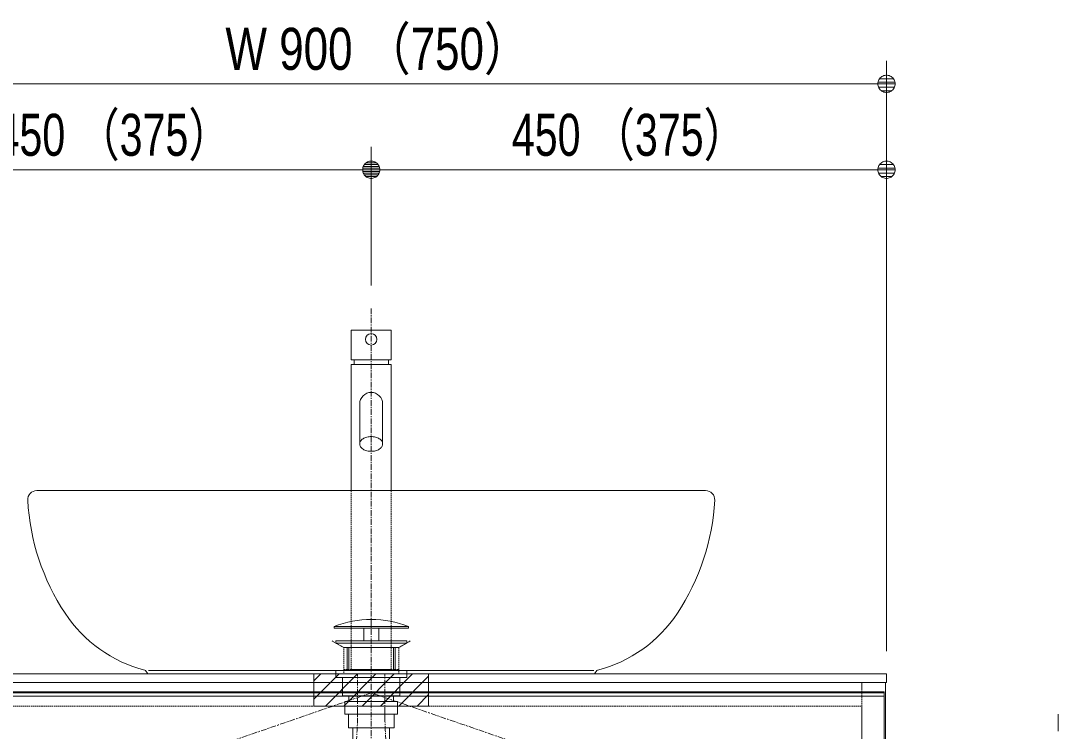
# Model space of a CAD drawing. Units: millimetres, scale not verified. Extents: x -6062 to 6062, y -3045 to 3045.
# Drawn here: x -2374 to -1468, y -1430 to -810 of the extents above; entities that cross this region are included whole.
import ezdxf
from ezdxf.enums import TextEntityAlignment as Align

# ---------------------------------------------------------------- set-up
doc = ezdxf.new("R2010")
doc.units = ezdxf.units.MM
doc.header["$LTSCALE"] = 20
for name, pattern in [('CHAIN1', [8, 5, -1, 1, -1]), ('DASHED1', [1.8, 1.2, -0.6]), ('DOUBLE_CHAIN1', [8.8, 5, -1, 0.6, -0.6, 0.6, -1])]:
    doc.linetypes.add(name, pattern=pattern)
for name, color, linetype, lineweight in [('0-1_4給排水', 7, 'Continuous', 9), ('0-2_5ボウル・キャビネット', 7, 'Continuous', 9), ('0-3_2寸法-1', 7, 'Continuous', 9), ('0-4_0', 7, 'Continuous', 9), ('0-5_2寸法-2', 7, 'Continuous', 9)]:
    doc.layers.add(name, color=color, linetype=linetype, lineweight=lineweight)
doc.styles.add('ＭＳ Ｐゴシック', font='')
doc.styles.get('ＭＳ Ｐゴシック').set_extended_font_data('MS PGothic')

# ---------------------------------------------------------------- blocks, each defined once
blk = doc.blocks.new('グループ-6')
at = {"layer": '0-1_4給排水', "linetype": 'CHAIN1'}
blk.add_line((-5600, -21220), (-5600, -42300), dxfattribs=at)
at = {"layer": '0-1_4給排水'}
for p, q in [((-6019.3, -27140), (-6019.3, -27540)), ((-5989.3, -27140), (-5989.3, -27540)), ((-5209.3, -27140), (-5209.3, -27540)), ((-5179.3, -27140), (-5179.3, -27540))]:
    blk.add_line(p, q, dxfattribs=at)
for points in [[(-6249.3, -26770), (-4949.3, -26770), (-4949.3, -26800), (-6249.3, -26800)], [(-5729.3, -26800), (-5469.3, -26800), (-5469.3, -27020), (-5729.3, -27020)], [(-6219.3, -27020), (-4979.3, -27020), (-4979.3, -27060), (-6219.3, -27060)], [(-6080.6, -27140), (-6219.3, -27060), (-4979.3, -27060), (-5119.4, -27140)], [(-6219.3, -27540), (-4979.3, -27540), (-4979.3, -27660), (-6219.3, -27660)], [(-6099.3, -27660), (-5099.3, -27660), (-5099.3, -27980), (-6099.3, -27980)], [(-6059.3, -28080), (-5139.3, -28080), (-5139.3, -28300), (-6059.3, -28300)], [(-5989.3, -27980), (-5209.3, -27980), (-5209.3, -28080), (-5989.3, -28080)], [(-5999.3, -28300), (-5199.3, -28300), (-5199.3, -28540), (-5999.3, -28540)], [(-5919.3, -28540), (-5279.3, -28540), (-5279.3, -29900), (-5919.3, -29900)]]:
    blk.add_lwpolyline(points, close=True, dxfattribs=at)
blk.add_arc((-5599.3, -28470.4), 1820.4, 69.08018, 110.91982, dxfattribs=at)
blk = doc.blocks.new('_Dot')
at = {"layer": '0-4_0'}
for p, q in [((-10, 0), (-20, 0)), ((9.78, 2), (-9.78, 2)), ((7.99, 6), (-7.99, 6)), ((9.16, -3.98), (-9.16, -3.98)), ((6, -7.98), (-6, -7.98))]:
    blk.add_line(p, q, dxfattribs=at)
for points in [[(10, 0), (9.92, 1.25), (9.69, 2.49), (9.3, 3.68), (8.76, 4.82), (8.09, 5.88), (7.29, 6.85), (6.37, 7.71), (5.36, 8.44), (4.26, 9.05), (3.09, 9.51), (1.87, 9.82), (0.63, 9.98), (-0.63, 9.98), (-1.87, 9.82), (-3.09, 9.51), (-4.26, 9.05), (-5.36, 8.44), (-6.37, 7.71), (-7.29, 6.85), (-8.09, 5.88), (-8.76, 4.82), (-9.3, 3.68), (-9.69, 2.49), (-9.92, 1.25), (-10, 0), (0, 0)], [(-10, 0), (-9.92, -1.25), (-9.69, -2.49), (-9.3, -3.68), (-8.76, -4.82), (-8.09, -5.88), (-7.29, -6.85), (-6.37, -7.71), (-5.36, -8.44), (-4.26, -9.05), (-3.09, -9.51), (-1.87, -9.82), (-0.63, -9.98), (0.63, -9.98), (1.87, -9.82), (3.09, -9.51), (4.26, -9.05), (5.36, -8.44), (6.37, -7.71), (7.29, -6.85), (8.09, -5.88), (8.76, -4.82), (9.3, -3.68), (9.69, -2.49), (9.92, -1.25), (10, 0), (0, 0)]]:
    blk.add_lwpolyline(points, close=True, dxfattribs=at)
blk = doc.blocks.new('グループ-25')
at = {"layer": '0-2_5ボウル・キャビネット', "linetype": 'DASHED1'}
for p, q in [((-14170, -34110), (-14170, -27880)), ((2970, -34110), (2970, -27880))]:
    blk.add_line(p, q, dxfattribs=at)
at = {"layer": '0-2_5ボウル・キャビネット'}
for p, q in [((-14170, -34110), (-14170, -34160)), ((2970, -34110), (2970, -34160))]:
    blk.add_line(p, q, dxfattribs=at)
blk = doc.blocks.new('グループ-29')
at = {"layer": '0-2_5ボウル・キャビネット'}
blk.add_line((-14560, -27930), (3360, -27930), dxfattribs=at)
for points in [[(-14560, -27910), (3360, -27910), (3360, -27990), (-14560, -27990)], [(-14560, -27990), (3360, -27990), (3360, -34110), (-14560, -34110)]]:
    blk.add_lwpolyline(points, close=True, dxfattribs=at)
at = {"layer": '0-2_5ボウル・キャビネット', "linetype": 'DOUBLE_CHAIN1'}
blk.add_lwpolyline([(3360, -31020), (-5600, -27930), (-14560, -31020), (-5600, -34110)], close=True, dxfattribs=at)
blk = doc.blocks.new('グループ-30')
at = {"layer": '0-2_5ボウル・キャビネット'}
blk.add_line((2970, -27750), (2970, -27880), dxfattribs=at)
for points in [[(-14600, -27600), (3400, -27600), (3400, -27750), (-14600, -27750)], [(-14580, -27750), (3380, -27750), (3380, -41400), (-14580, -41400)]]:
    blk.add_lwpolyline(points, close=True, dxfattribs=at)
at = {"layer": '0-2_5ボウル・キャビネット', "linetype": 'DASHED1'}
blk.add_lwpolyline([(-14170, -28160), (2970, -28160), (2970, -29650), (-14170, -29650)], close=True, dxfattribs=at)
at = {"layer": '0-2_5ボウル・キャビネット'}
for name in ['グループ-25', 'グループ-29']:
    blk.add_blockref(name, (0, 0), dxfattribs=at)
blk = doc.blocks.new('グループ-48')
at = {"layer": '0-2_5ボウル・キャビネット'}
blk.add_line((-9490, -27540), (-1710, -27540), dxfattribs=at)
for points in [[(-1775.5, -24400), (240, -24400), (-11440, -24400)], [(-9553.1, -27536.6), (-9540, -27540), (-9500, -27600), (-1700, -27600), (-1660, -27540), (-1646.9, -27536.6)]]:
    blk.add_lwpolyline(points, dxfattribs=at)
at = {"layer": '0-2_5ボウル・キャビネット', "linetype": 'DASHED1'}
blk.add_lwpolyline([(-4920, -27024.5), (-5120, -27140), (-5120, -27540), (-6080, -27540), (-6080, -27140), (-6280, -27024.5)], dxfattribs=at)
at = {"layer": '0-2_5ボウル・キャビネット'}
for centre, radius, start, end in [((-11440, -24560), 160, 90, 183.13543), ((240, -24560), 160, 356.86457, 90), ((-7643.2, -24352), 3962.5, 183.13543, 213.50947), ((-3556.8, -24352), 3962.5, 326.49053, 356.86457), ((-8946, -25214.6), 2400, 213.50947, 255.34627), ((-2254, -25214.6), 2400, 284.65373, 326.49053)]:
    blk.add_arc(centre, radius, start, end, dxfattribs=at)
blk = doc.blocks.new('グループ-58')
at = {"layer": '0-1_4給排水'}
for p, q in [((-5900, -22120), (-5900, -22200)), ((-5300, -22120), (-5300, -22200))]:
    blk.add_line(p, q, dxfattribs=at)
for points in [[(-5950, -21600), (-5950, -22120), (-5250, -22120), (-5250, -21600)], [(-5950, -24400), (-5250, -24400), (-5250, -22200), (-5950, -22200)]]:
    blk.add_lwpolyline(points, close=True, dxfattribs=at)
for points in [[(-5800, -22885.7), (-5800, -23585.7), (-5799.2, -23597.3), (-5796.7, -23609.1), (-5792.3, -23621.1), (-5786, -23633), (-5777.7, -23644.8), (-5767.4, -23656.1), (-5755.3, -23666.8), (-5741.4, -23676.6), (-5726.1, -23685.5), (-5709.4, -23693.3)], [(-5709.4, -23693.3), (-5691.9, -23699.9), (-5673.6, -23705.3), (-5655, -23709.3), (-5636.4, -23712.1), (-5618, -23713.8), (-5600, -23714.3), (-5582, -23713.8), (-5563.6, -23712.1), (-5545, -23709.3), (-5526.4, -23705.3), (-5508.1, -23699.9), (-5490.6, -23693.3), (-5473.9, -23685.5), (-5458.6, -23676.6), (-5444.7, -23666.8), (-5432.6, -23656.1), (-5422.3, -23644.8), (-5414, -23633), (-5407.7, -23621.1), (-5403.3, -23609.1), (-5400.8, -23597.3), (-5400, -23585.7), (-5400, -22885.7)], [(-5400, -23585.7), (-5400.8, -23574.2), (-5403.3, -23562.3), (-5407.7, -23550.3), (-5414, -23538.4), (-5422.3, -23526.7), (-5432.6, -23515.4), (-5444.7, -23504.7), (-5458.6, -23494.8), (-5473.9, -23485.9), (-5490.6, -23478.1), (-5508.1, -23471.5), (-5526.4, -23466.2), (-5545, -23462.1), (-5563.6, -23459.3), (-5582, -23457.7), (-5600, -23457.2), (-5618, -23457.7), (-5636.4, -23459.3), (-5655, -23462.1), (-5673.6, -23466.2), (-5691.9, -23471.5), (-5709.4, -23478.1), (-5726.1, -23485.9), (-5741.4, -23494.8), (-5755.3, -23504.7), (-5767.4, -23515.4), (-5777.7, -23526.7), (-5786, -23538.4), (-5792.3, -23550.3), (-5796.7, -23562.3), (-5799.2, -23574.2), (-5800, -23585.7)]]:
    blk.add_lwpolyline(points, dxfattribs=at)
at = {"layer": '0-1_4給排水', "linetype": 'DASHED1'}
for points in [[(-5950, -27520), (-5250, -27520), (-5250, -24400), (-5950, -24400)], [(-6080, -27520), (-6080, -27600), (-5120, -27600), (-5120, -27520)]]:
    blk.add_lwpolyline(points, close=True, dxfattribs=at)
at = {"layer": '0-1_4給排水', "linetype": 'CHAIN1'}
for points in [[(-5840, -28348.3), (-5840, -28282.1), (-5840, -27600)], [(-5360, -28348.3), (-5360, -28282.1), (-5360, -27600)]]:
    blk.add_lwpolyline(points, dxfattribs=at)
at = {"layer": '0-1_4給排水'}
blk.add_circle((-5600, -21760), 100, dxfattribs=at)
for start, end in [(90, 180), (0, 90)]:
    blk.add_arc((-5600, -22885.7), 200, start, end, dxfattribs=at)
at = {"layer": '0-1_4給排水', "linetype": 'CHAIN1'}
for centre, start, end in [((-10483, -28348.3), 328.96258, 0), ((-717, -28348.3), 180, 211.03742)]:
    blk.add_arc(centre, 4643, start, end, dxfattribs=at)

msp = doc.modelspace()

# ---------------------------------------------------------------- linework, layer by layer
at = {"layer": '0-2_5ボウル・キャビネット'}
for p, q in [((-2117.5, -1386), (-2111.5, -1380)), ((-2117.5, -1402), (-2095.5, -1380)), ((-2107.5, -1408), (-2079.5, -1380)), ((-2091.5, -1408), (-2063.5, -1380)), ((-2075.5, -1408), (-2047.5, -1380)), ((-2059.5, -1408), (-2031.5, -1380)), ((-2043.5, -1408), (-2017.5, -1382)), ((-2027.5, -1408), (-2017.5, -1398))]:
    msp.add_line(p, q, dxfattribs=at)
msp.add_lwpolyline([(-2117.5, -1408), (-2117.5, -1380), (-2017.5, -1380), (-2017.5, -1408)], close=True, dxfattribs=at)
at = {"layer": '0-2_5ボウル・キャビネット', "linetype": 'DASHED1'}
msp.add_lwpolyline([(-2117.5, -1408), (-2117.5, -1380), (-2017.5, -1380), (-2017.5, -1408)], dxfattribs=at)
at = {"layer": '0-3_2寸法-1'}
for p, q in [((-1617.5, -920), (-1617.5, -845)), ((-1632.51, -865), (-2502.49, -865)), ((-2067.5, -1041), (-2067.5, -920)), ((-2067.5, -1041), (-2067.5, -920)), ((-1617.5, -1360), (-1617.5, -920)), ((-2502.49, -940), (-2082.51, -940)), ((-1632.51, -940), (-2052.49, -940))]:
    msp.add_line(p, q, dxfattribs=at)
at = {"layer": '0-5_2寸法-2'}
msp.add_line((-1467.5, -1429.99), (-1467.5, -1414.99), dxfattribs=at)

# ---------------------------------------------------------------- block references
at = {"layer": '0-1_4給排水', "xscale": 0.05, "yscale": 0.05}
for name in ['グループ-6', 'グループ-58']:
    msp.add_blockref(name, (-1787.5, 0), dxfattribs=at)
at = {"layer": '0-2_5ボウル・キャビネット', "xscale": 0.05, "yscale": 0.05}
for name in ['グループ-48', 'グループ-30']:
    msp.add_blockref(name, (-1787.5, 0), dxfattribs=at)
at = {"layer": '0-3_2寸法-1', "xscale": 0.7503418, "yscale": 0.7503418}
for p in [(-1617.5, -865), (-2067.5, -940), (-1617.5, -940)]:
    msp.add_blockref('_Dot', p, dxfattribs=at)
at = {"layer": '0-3_2寸法-1', "xscale": 0.7503418, "yscale": 0.7503418, "rotation": 180}
msp.add_blockref('_Dot', (-2067.5, -940), dxfattribs=at)

# ---------------------------------------------------------------- texts
at = {"layer": '0-3_2寸法-1', "style": 'ＭＳ Ｐゴシック'}
for s, height, width, p in [('W 900 （750）', 36.69, 0.8, (-2194.77, -863.81)), ('450 （375）', 36.66, 0.75, (-2394.71, -938.81)), ('450 （375）', 36.66, 0.75, (-1944.71, -938.81))]:
    msp.add_text(s, height=height, dxfattribs=dict(at, width=width)).set_placement(p, align=Align.BOTTOM_LEFT)

doc.saveas('drawing.dxf')
